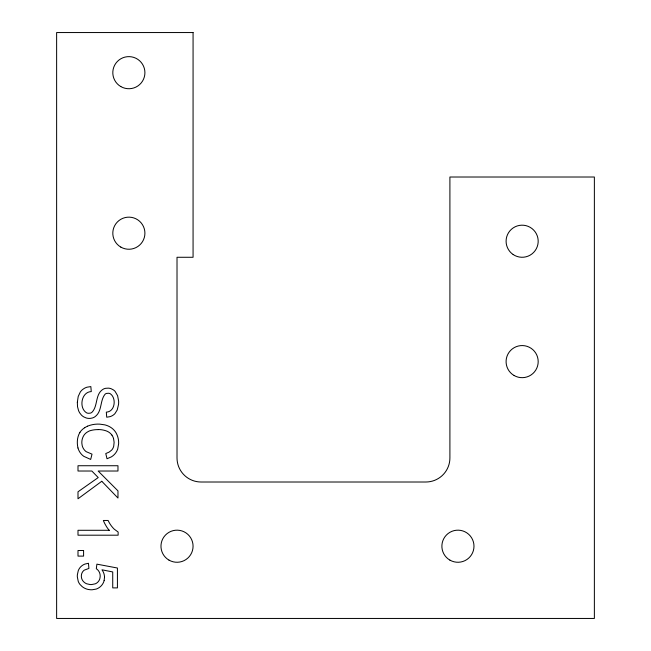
<?xml version="1.0" encoding="UTF-8"?>
<svg xmlns="http://www.w3.org/2000/svg" width="651" height="651" viewBox="0 0 651 651"><rect width="100%" height="100%" fill="white"/><g stroke="black" fill="none" stroke-linecap="round" stroke-linejoin="round"><path stroke-width="0.98" d="M104.502 577.347L104.144 580.456M79.935 432.362C77.127 436.976 76.745 442.81 77.974 447.978M84.679 427.715L86.355 426.763A20.702 20.702 0 0 1 87.568 426.202M109.27 530.288L77.998 530.288L77.998 535.195L118.132 535.195L118.132 532.038L114.153 529.1A29.441 29.441 0 0 1 108.123 520.466L103.354 520.475A33.404 33.404 0 0 0 105.918 525.609A25.959 25.959 0 0 0 109.238 530.321M113.567 438.628L114.112 442.289L113.738 446.106A9.578 9.578 0 0 1 112.143 449.524A8.601 8.601 0 0 1 111.598 450.158L109.14 452.095L105.779 453.552L107.008 458.752L111.378 456.872A14.729 14.729 0 0 0 117.701 449.117L118.637 443.713A20.222 20.222 0 0 0 115.968 432.695A16.365 16.365 0 0 0 110.288 427.105L109.165 426.478A20.441 20.441 0 0 0 104.795 424.859L99.815 424.143A28.042 28.042 0 0 0 87.543 426.153M104.152 580.456A11.645 11.645 0 0 1 102.109 584.769L101.719 585.257A13.345 13.345 0 0 1 100.409 586.616A11.946 11.946 0 0 1 96.136 589.09L92.255 589.765A17.846 17.846 0 0 1 90.212 589.725L88.3 589.472A14.216 14.216 0 0 1 82.164 586.616L80.049 584.517A11.921 11.921 0 0 1 78.25 581.4L77.339 576.941A18.261 18.261 0 0 1 77.363 574.784L78.283 570.618A11.596 11.596 0 0 1 80.366 567.2L80.765 566.785A11.393 11.393 0 0 1 84.964 564.059L88.471 563.278L88.902 568.429L84.304 570.13A6.941 6.941 0 0 0 83.23 571.073A7.421 7.421 0 0 0 81.359 575.753A9.024 9.024 0 0 0 81.391 576.989L81.448 577.413A7.649 7.649 0 0 0 82.856 580.822L83.401 581.489A9.383 9.383 0 0 0 84.028 582.116A8.756 8.756 0 0 0 86.697 583.792L90.033 584.533A14.883 14.883 0 0 0 91.628 584.557L95.274 583.817A7.788 7.788 0 0 0 97.74 582.197A7.731 7.731 0 0 0 99.823 578.69L100.124 576.965A11.14 11.14 0 0 0 100.164 576.037A8.601 8.601 0 0 0 99.098 571.741A8.317 8.317 0 0 0 96.307 568.738L96.893 564.148L117.424 568.022L117.424 587.894L112.729 587.894L112.729 571.944L101.987 569.796L103.086 571.619A12.589 12.589 0 0 1 104.518 577.347M98.309 429.636A25.218 25.218 0 0 0 89.366 430.946L87.616 431.882A10.774 10.774 0 0 0 83.71 435.649A13.15 13.15 0 0 0 81.839 441.996A14.599 14.599 0 0 0 81.888 443.543L82.205 445.593A10.847 10.847 0 0 0 84.402 449.979A10.457 10.457 0 0 0 86.249 451.704L92.011 454.146L90.676 459.435L83.735 456.31A15.29 15.29 0 0 1 77.965 447.986M98.309 429.554A23.875 23.875 0 0 1 105.975 430.807A11.93 11.93 0 0 1 111.948 435.12M111.923 435.145A11.409 11.409 0 0 1 113.567 438.628M79.918 432.354A15.836 15.836 0 0 1 84.687 427.731M77.339 402.302L77.534 406.72L78.511 410.455A14.729 14.729 0 0 0 79.739 412.937L81.326 414.98A11.132 11.132 0 0 0 83.979 417.006L86.184 417.95A10.579 10.579 0 0 0 88.495 418.381A11.49 11.49 0 0 0 90.847 418.3L92.312 417.991A9.415 9.415 0 0 0 94.956 416.746C102.394 411.473 99.709 400.487 105.185 394.091A4.354 4.354 0 0 1 106.479 393.432L108.595 393.253A4.85 4.85 0 0 1 110.288 393.757C116.635 398.095 115.146 411.814 106.325 412.14L106.707 417.21L110.043 416.648A11.751 11.751 0 0 0 113.005 415.24A10.465 10.465 0 0 0 114.901 413.654L117.204 410.008L118.555 404.344A24.974 24.974 0 0 0 118.628 401.187L117.603 395.686L115.081 391.349A9.708 9.708 0 0 0 113.274 389.835L111.256 388.785A9.887 9.887 0 0 0 108.383 388.142L105.641 388.313A9.033 9.033 0 0 0 103.208 389.184C94.818 394.107 98.244 406.281 91.767 412.474A4.972 4.972 0 0 1 90.188 413.157L88.39 413.287A5.574 5.574 0 0 1 86.64 412.864C78.657 408.144 81.188 391.926 91.278 391.576L90.839 386.588L87.039 387.19A13.207 13.207 0 0 0 84.451 388.289L82.88 389.322A12.532 12.532 0 0 0 80.309 392L78.21 396.475L77.339 402.302M101.776 481.276L77.998 498.78L77.998 491.798L98.228 477.565L91.848 471.023L77.998 471.023L77.998 465.734L117.969 465.734L117.969 471.023L98.146 471.023L117.969 490.87L117.969 498.039L101.776 481.276M193.07 32.55L56.629 32.55L56.629 618.45L594.371 618.45L594.371 177.015L449.906 177.015L449.906 457.93A24.079 24.079 0 0 1 425.827 482.009L201.094 482.009A24.079 24.079 0 0 1 177.015 457.93L177.015 257.275L193.07 257.275L193.07 32.55M83.588 550.518L77.998 550.518L77.998 556.109L83.588 556.109L83.588 550.518M449.906 560.12A16.055 16.055 0 0 0 473.985 546.213A16.055 16.055 0 0 0 449.906 532.315A16.055 16.055 0 0 0 449.906 560.12M168.991 560.12A16.055 16.055 0 0 0 193.07 546.213A16.055 16.055 0 0 0 168.991 532.315A16.055 16.055 0 0 0 168.991 560.12M120.834 247.103A16.055 16.055 0 0 0 144.913 233.204A16.055 16.055 0 0 0 120.834 219.297A16.055 16.055 0 0 0 120.834 247.103M120.834 86.583A16.055 16.055 0 0 0 144.913 72.684A16.055 16.055 0 0 0 120.834 58.777A16.055 16.055 0 0 0 120.834 86.583M514.111 375.521A16.055 16.055 0 0 0 538.19 361.614A16.055 16.055 0 0 0 514.111 347.715A16.055 16.055 0 0 0 514.111 375.521M513.143 254.517A16.055 16.055 0 0 0 538.149 242.375A16.055 16.055 0 0 0 515.12 226.792A16.055 16.055 0 0 0 513.143 254.517"/></g></svg>
